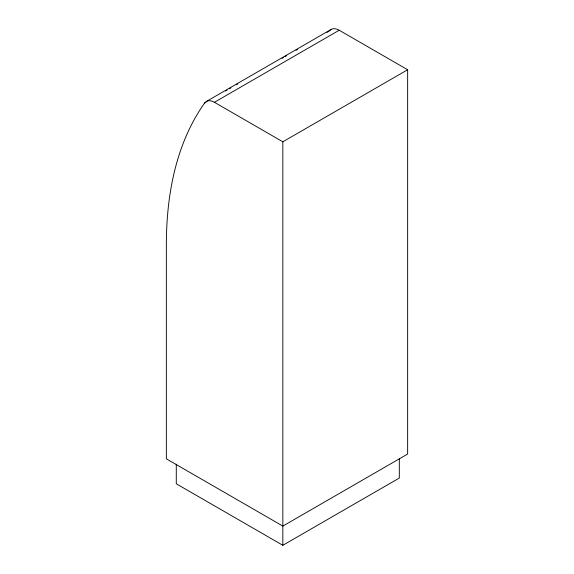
<?xml version="1.0" encoding="UTF-8"?>
<svg xmlns="http://www.w3.org/2000/svg" width="574" height="574" viewBox="0 0 574 574"><rect width="100%" height="100%" fill="white"/><g stroke="black" fill="none" stroke-linecap="round" stroke-linejoin="round"><path stroke-width="0.86" d="M206.102 102.208L204.552 103.098C176.031 143.536 166.668 194.026 166.36 242.673L166.36 458.834L282.839 526.085L407.64 454.034L407.64 69.748L339.205 30.235A16.18 9.342 60 0 0 329.885 30.4M206.367 101.455L331.169 29.403M225.482 91.015L227.031 90.125M229.356 88.776L230.906 87.887M236.33 84.751L237.88 83.854M282.064 58.347L283.613 57.45M285.163 56.561L286.713 55.664M296.019 50.29L297.569 49.4M327.022 32.388L329.347 31.046M204.552 103.098A16.18 9.342 60 0 1 214.403 102.287L339.205 30.235M214.403 102.287L282.839 141.8L407.64 69.748M176.283 464.208L176.283 483.782L282.839 545.3L399.317 478.049L399.317 458.483M282.839 141.8L282.839 545.3"/></g></svg>
